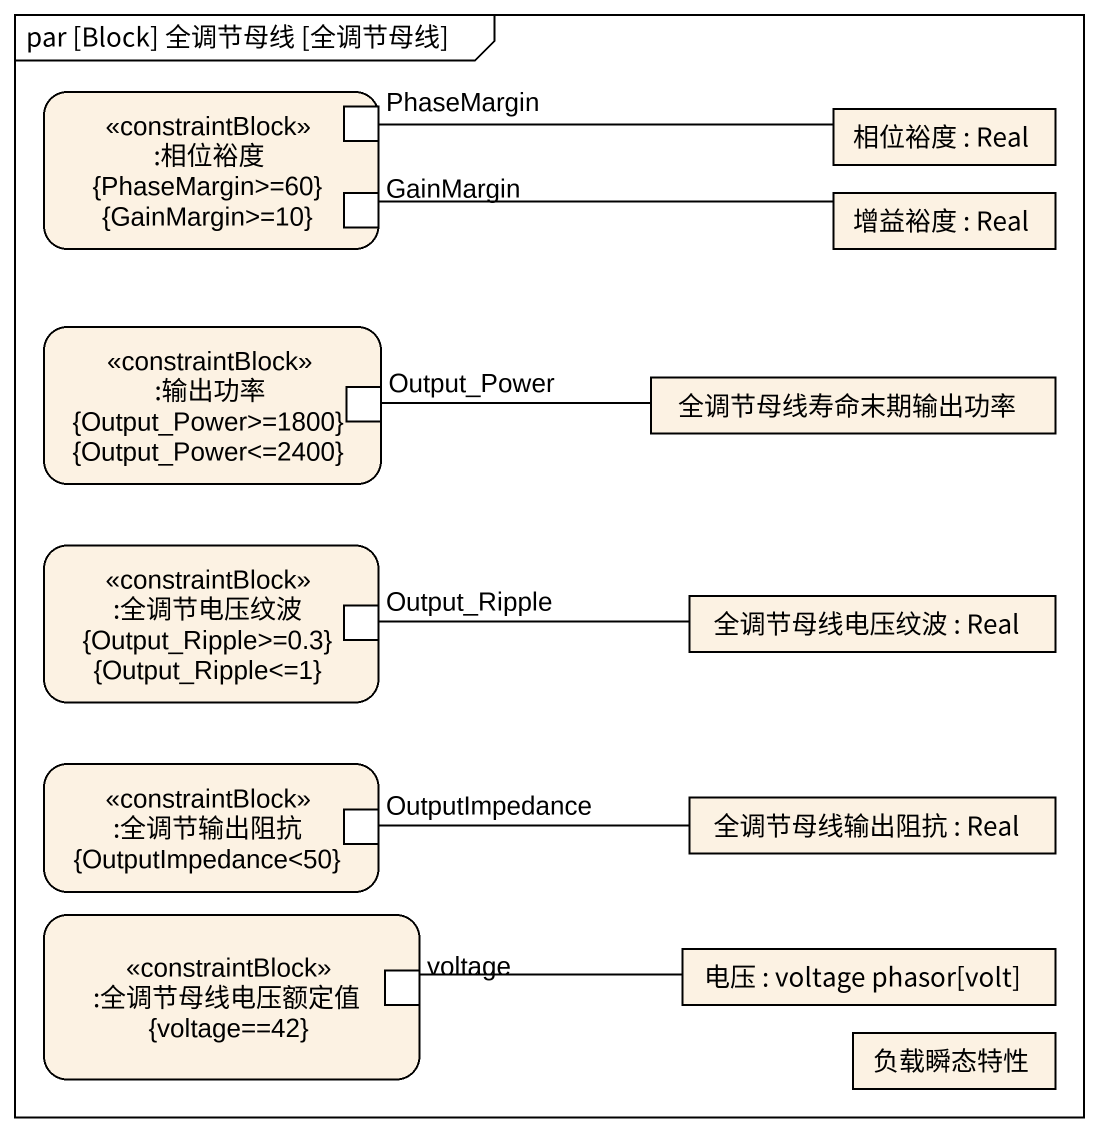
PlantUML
@startuml
mainframe par [Block] 全调节母线 [全调节母线]
rectangle ":相位裕度\n{PhaseMargin>=60}\n{GainMargin>=10}" as 相位裕度 <<constraintBlock>> {
  port PhaseMargin
  port GainMargin
}
rectangle "相位裕度 : Real" as 相位裕度_2
rectangle "增益裕度 : Real" as 增益裕度
rectangle ":输出功率\n{Output_Power>=1800}\n{Output_Power<=2400}" as 输出功率 <<constraintBlock>> {
  port Output_Power
}
rectangle 全调节母线寿命末期输出功率
rectangle ":全调节电压纹波\n{Output_Ripple>=0.3}\n{Output_Ripple<=1}" as 全调节电压纹波 <<constraintBlock>> {
  port Output_Ripple
}
rectangle "全调节母线电压纹波 : Real" as 全调节母线电压纹波
rectangle ":全调节输出阻抗\n{OutputImpedance<50}" as 全调节输出阻抗 <<constraintBlock>> {
  port OutputImpedance
}
rectangle "全调节母线输出阻抗 : Real" as 全调节母线输出阻抗
rectangle ":全调节母线电压额定值\n{voltage==42}" as 全调节母线电压额定值 <<constraintBlock>> {
  port voltage
}
rectangle "电压 : voltage phasor[volt]" as 电压
rectangle 负载瞬态特性
相位裕度_2 -left- PhaseMargin
增益裕度 -left- GainMargin
全调节母线寿命末期输出功率 -left- Output_Power
全调节母线电压纹波 -left- Output_Ripple
全调节母线输出阻抗 -left- OutputImpedance
voltage -right- 电压
@enduml
